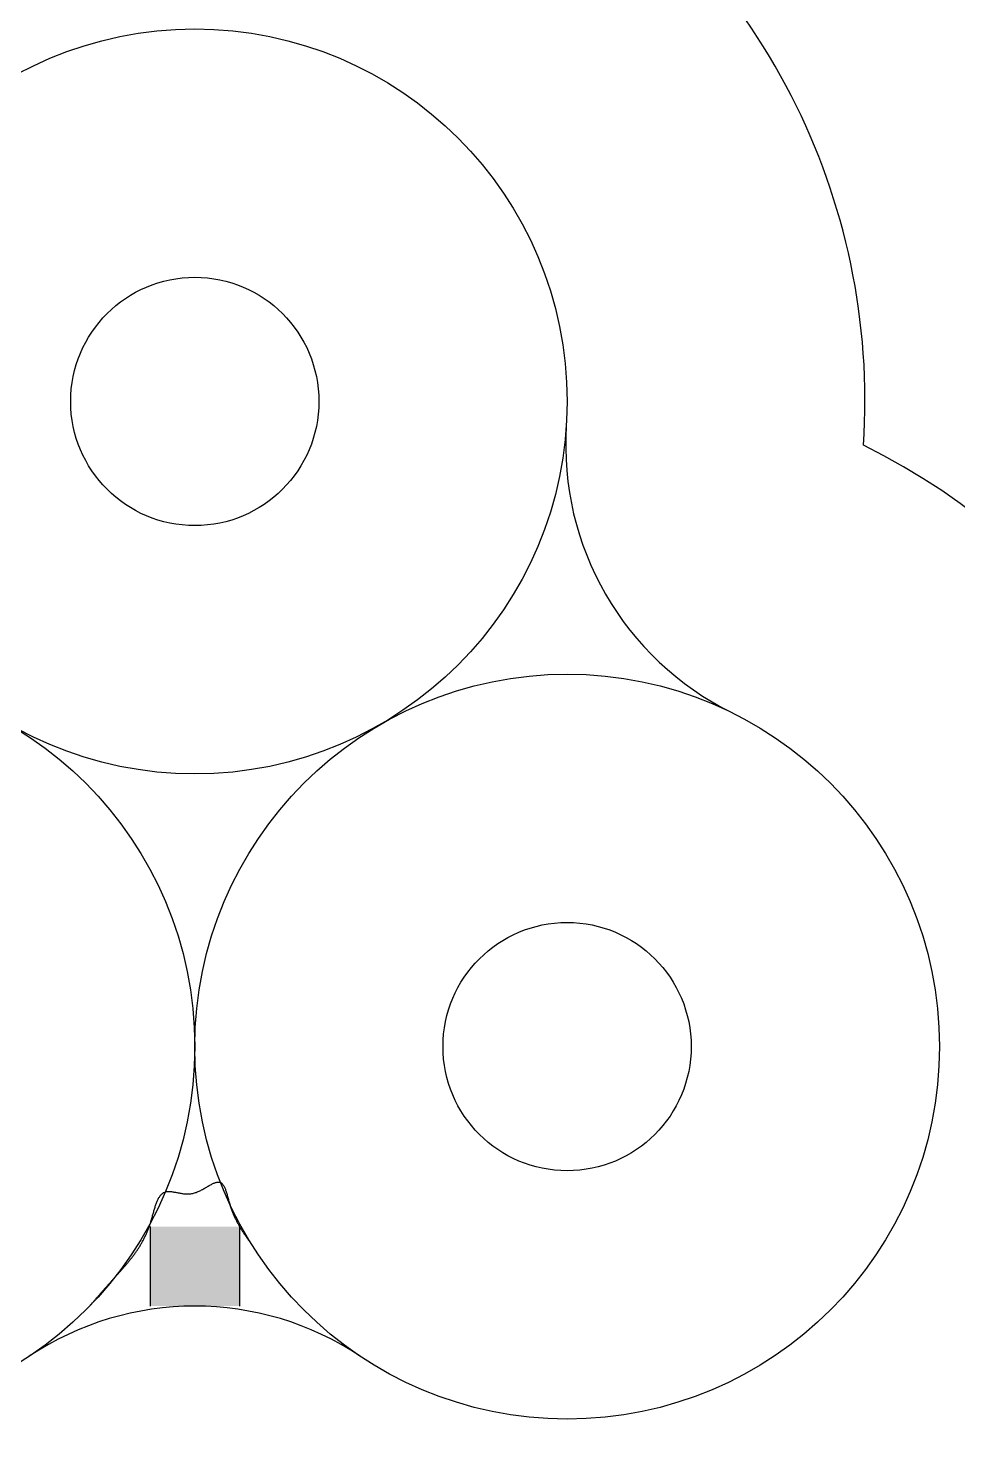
# Model space of a CAD drawing. Extents: x 443 to 1217, y -1921 to -677.
# Drawn here: x 683.23 to 689.31, y -884.58 to -875.35 of the extents above; entities that cross this region are included whole.
import ezdxf

# ---------------------------------------------------------------- set-up
doc = ezdxf.new("R2010")
doc.units = 0
doc.header["$MEASUREMENT"] = 0
doc.layers.add('3', color=8, linetype='CONTINUOUS')
doc.layers.add('5', color=7, linetype='CONTINUOUS')

msp = doc.modelspace()

# ---------------------------------------------------------------- linework, layer by layer
at = {"layer": '3', "color": 7}
for p, q in [((684.3838, -882.9322), (684.3892, -882.9289)), ((684.3892, -882.9289), (684.3947, -882.9267)), ((684.3947, -882.9267), (684.4001, -882.9234)), ((684.4001, -882.9234), (684.4056, -882.9202)), ((684.4056, -882.9202), (684.4099, -882.9169)), ((684.4099, -882.9169), (684.4154, -882.9136)), ((684.4154, -882.9136), (684.4208, -882.9115)), ((684.4208, -882.9115), (684.4252, -882.9082)), ((684.4252, -882.9082), (684.4306, -882.906)), ((684.4306, -882.906), (684.435, -882.9027)), ((684.435, -882.9027), (684.4404, -882.9006)), ((684.4404, -882.9006), (684.4448, -882.8984)), ((684.4448, -882.8984), (684.4491, -882.8973)), ((684.4491, -882.8973), (684.4535, -882.8951)), ((684.4535, -882.8951), (684.4579, -882.894)), ((684.4579, -882.894), (684.4622, -882.8929)), ((684.4622, -882.8929), (684.4666, -882.8918)), ((684.4666, -882.8918), (684.4699, -882.8907)), ((684.4699, -882.8907), (684.4742, -882.8907)), ((684.4742, -882.8907), (684.4775, -882.8907)), ((684.4775, -882.8907), (684.4818, -882.8907)), ((684.4818, -882.8907), (684.4851, -882.8918)), ((684.4851, -882.8918), (684.4884, -882.8929)), ((684.4884, -882.8929), (684.4917, -882.894)), ((684.4917, -882.894), (684.4949, -882.8962)), ((684.4949, -882.8962), (684.4982, -882.8984)), ((684.4982, -882.8984), (684.5004, -882.9006)), ((684.5004, -882.9006), (684.5036, -882.9038)), ((684.5036, -882.9038), (684.5058, -882.9071)), ((684.5058, -882.9071), (684.508, -882.9104)), ((684.508, -882.9104), (684.5113, -882.9147)), ((684.5113, -882.9147), (684.5134, -882.9191)), ((684.5134, -882.9191), (684.5156, -882.9234)), ((684.5156, -882.9234), (684.5178, -882.9278)), ((684.5178, -882.9278), (684.52, -882.9332)), ((684.0721, -883.027), (684.0742, -883.0215)), ((684.0742, -883.0215), (684.0764, -883.0161)), ((684.0764, -883.0161), (684.0786, -883.0106)), ((684.0786, -883.0106), (684.0808, -883.0063)), ((684.0808, -883.0063), (684.083, -883.0019)), ((684.083, -883.0019), (684.0851, -882.9965)), ((684.0851, -882.9965), (684.0873, -882.9921)), ((684.0873, -882.9921), (684.0906, -882.9888)), ((684.0906, -882.9888), (684.0928, -882.9845)), ((684.0928, -882.9845), (684.096, -882.9801)), ((684.096, -882.9801), (684.0982, -882.9768)), ((684.0982, -882.9768), (684.1015, -882.9736)), ((684.1015, -882.9736), (684.1048, -882.9703)), ((684.1048, -882.9703), (684.108, -882.967)), ((684.108, -882.967), (684.1113, -882.9649)), ((684.1113, -882.9649), (684.1146, -882.9616)), ((684.1146, -882.9616), (684.1178, -882.9594)), ((684.1178, -882.9594), (684.1222, -882.9583)), ((684.1222, -882.9583), (684.1255, -882.9561)), ((684.1255, -882.9561), (684.1298, -882.955)), ((684.1298, -882.955), (684.1331, -882.954)), ((684.1331, -882.954), (684.1375, -882.9529)), ((684.1375, -882.9529), (684.1418, -882.9529)), ((684.1418, -882.9529), (684.1462, -882.9518)), ((684.1462, -882.9518), (684.1516, -882.9518)), ((684.1516, -882.9518), (684.156, -882.9518)), ((684.156, -882.9518), (684.1603, -882.9518)), ((684.1603, -882.9518), (684.1658, -882.9529)), ((684.1658, -882.9529), (684.1702, -882.9529)), ((684.1702, -882.9529), (684.1756, -882.954)), ((684.1756, -882.954), (684.1811, -882.955)), ((684.1811, -882.955), (684.1854, -882.9561)), ((684.1854, -882.9561), (684.1909, -882.9561)), ((684.1909, -882.9561), (684.1963, -882.9572)), ((684.1963, -882.9572), (684.2018, -882.9583)), ((684.2018, -882.9583), (684.2072, -882.9594)), ((684.2072, -882.9594), (684.2137, -882.9605)), ((684.2137, -882.9605), (684.2192, -882.9616)), ((684.2192, -882.9616), (684.2246, -882.9627)), ((684.2246, -882.9627), (684.2301, -882.9638)), ((684.2301, -882.9638), (684.2366, -882.9649)), ((684.2366, -882.9649), (684.2421, -882.9659)), ((684.2421, -882.9659), (684.2486, -882.967)), ((684.2486, -882.967), (684.2541, -882.967)), ((684.2541, -882.967), (684.2595, -882.9681)), ((684.2595, -882.9681), (684.2661, -882.9681)), ((684.2661, -882.9681), (684.2715, -882.9681)), ((684.2715, -882.9681), (684.278, -882.9681)), ((684.278, -882.9681), (684.2835, -882.9681)), ((684.2835, -882.9681), (684.29, -882.9681)), ((684.29, -882.9681), (684.2966, -882.967)), ((684.2966, -882.967), (684.302, -882.9659)), ((684.302, -882.9659), (684.3086, -882.9649)), ((684.3086, -882.9649), (684.314, -882.9638)), ((684.314, -882.9638), (684.3205, -882.9616)), ((684.3205, -882.9616), (684.326, -882.9594)), ((684.326, -882.9594), (684.3314, -882.9583)), ((684.3314, -882.9583), (684.338, -882.955)), ((684.338, -882.955), (684.3434, -882.9529)), ((684.3434, -882.9529), (684.35, -882.9507)), ((684.35, -882.9507), (684.3554, -882.9474)), ((684.3554, -882.9474), (684.3609, -882.9452)), ((684.3609, -882.9452), (684.3663, -882.942)), ((684.3663, -882.942), (684.3729, -882.9387)), ((684.3729, -882.9387), (684.3783, -882.9354)), ((684.3783, -882.9354), (684.3838, -882.9322)), ((684.52, -882.9332), (684.5222, -882.9376)), ((684.5222, -882.9376), (684.5233, -882.9431)), ((684.5233, -882.9431), (684.5254, -882.9485)), ((684.5254, -882.9485), (684.5276, -882.955)), ((684.5276, -882.955), (684.5298, -882.9605)), ((684.5298, -882.9605), (684.5309, -882.9659)), ((684.5309, -882.9659), (684.5331, -882.9725)), ((684.5331, -882.9725), (684.5342, -882.979)), ((684.5342, -882.979), (684.5363, -882.9845)), ((684.5363, -882.9845), (684.5385, -882.991)), ((684.5385, -882.991), (684.5396, -882.9975)), ((684.5396, -882.9975), (684.5418, -883.0041)), ((684.5418, -883.0041), (684.5429, -883.0106)), ((684.5429, -883.0106), (684.5451, -883.0161)), ((684.5451, -883.0161), (684.5472, -883.0226)), ((684.5472, -883.0226), (684.5483, -883.0292)), ((684.0448, -883.1163), (684.0459, -883.1098)), ((684.0459, -883.1098), (684.0481, -883.1033)), ((684.0481, -883.1033), (684.0492, -883.0978)), ((684.0492, -883.0978), (684.0514, -883.0913)), ((684.0514, -883.0913), (684.0535, -883.0847)), ((684.0535, -883.0847), (684.0546, -883.0793)), ((684.0546, -883.0793), (684.0568, -883.0727)), ((684.0568, -883.0727), (684.0579, -883.0673)), ((684.0579, -883.0673), (684.0601, -883.0608)), ((684.0601, -883.0608), (684.0623, -883.0553)), ((684.0623, -883.0553), (684.0634, -883.0488)), ((684.0634, -883.0488), (684.0655, -883.0433)), ((684.0655, -883.0433), (684.0677, -883.0379)), ((684.0677, -883.0379), (684.0699, -883.0324)), ((684.0699, -883.0324), (684.0721, -883.027)), ((684.5483, -883.0292), (684.5505, -883.0357)), ((684.5505, -883.0357), (684.5527, -883.0411)), ((684.5527, -883.0411), (684.5538, -883.0477)), ((684.5538, -883.0477), (684.556, -883.0531)), ((684.556, -883.0531), (684.5581, -883.0597)), ((684.5581, -883.0597), (684.5603, -883.0651)), ((684.5603, -883.0651), (684.5625, -883.0706)), ((684.5625, -883.0706), (684.5647, -883.0771)), ((684.5647, -883.0771), (684.5669, -883.0826)), ((684.5669, -883.0826), (684.569, -883.088)), ((684.569, -883.088), (684.5712, -883.0935)), ((684.5712, -883.0935), (684.5734, -883.0989)), ((684.5734, -883.0989), (684.5756, -883.1044)), ((684.5756, -883.1044), (684.5777, -883.1098)), ((684.5777, -883.1098), (684.5799, -883.1142)), ((684.5799, -883.1142), (684.5821, -883.1196)), ((684.0132, -883.2112), (684.0154, -883.2057)), ((684.0154, -883.2057), (684.0176, -883.2003)), ((684.0176, -883.2003), (684.0198, -883.1937)), ((684.0198, -883.1937), (684.0219, -883.1883)), ((684.0219, -883.1883), (684.0241, -883.1828)), ((684.0241, -883.1828), (684.0252, -883.1774)), ((684.0252, -883.1774), (684.0274, -883.1708)), ((684.0274, -883.1708), (684.0296, -883.1654)), ((684.0296, -883.1654), (684.0317, -883.1588)), ((684.0317, -883.1588), (684.0339, -883.1534)), ((684.0339, -883.1534), (684.035, -883.1469)), ((684.035, -883.1469), (684.0372, -883.1414)), ((684.0372, -883.1414), (684.0394, -883.1349)), ((684.0394, -883.1349), (684.0405, -883.1283)), ((684.0405, -883.1283), (684.0426, -883.1229)), ((684.0426, -883.1229), (684.0448, -883.1163)), ((684.5821, -883.1196), (684.5843, -883.1251)), ((684.5843, -883.1251), (684.5876, -883.1305)), ((684.5876, -883.1305), (684.5897, -883.1349)), ((684.5897, -883.1349), (684.5919, -883.1403)), ((684.5919, -883.1403), (684.5941, -883.1447)), ((684.5941, -883.1447), (684.5974, -883.1501)), ((684.5974, -883.1501), (684.5995, -883.1545)), ((684.5995, -883.1545), (684.6017, -883.1588)), ((684.6017, -883.1588), (684.605, -883.1643)), ((684.605, -883.1643), (684.6072, -883.1687)), ((684.6072, -883.1687), (684.6094, -883.173)), ((684.6094, -883.173), (684.6126, -883.1785)), ((684.6126, -883.1785), (684.6148, -883.1828)), ((684.6148, -883.1828), (684.6181, -883.1872)), ((684.6181, -883.1872), (684.6203, -883.1915)), ((684.6203, -883.1915), (684.6235, -883.1959)), ((684.6235, -883.1959), (684.6257, -883.2003)), ((684.6257, -883.2003), (684.629, -883.2046)), ((684.629, -883.2046), (684.6311, -883.209)), ((683.9674, -883.3016), (683.9696, -883.2973)), ((683.9696, -883.2973), (683.9729, -883.2929)), ((683.9729, -883.2929), (683.9751, -883.2874)), ((683.9751, -883.2874), (683.9783, -883.2831)), ((683.9783, -883.2831), (683.9805, -883.2787)), ((683.9805, -883.2787), (683.9838, -883.2733)), ((683.9838, -883.2733), (683.986, -883.2689)), ((683.986, -883.2689), (683.9882, -883.2635)), ((683.9882, -883.2635), (683.9914, -883.258)), ((683.9914, -883.258), (683.9936, -883.2537)), ((683.9936, -883.2537), (683.9958, -883.2482)), ((683.9958, -883.2482), (683.9991, -883.2428)), ((683.9991, -883.2428), (684.0012, -883.2373)), ((684.0012, -883.2373), (684.0034, -883.233)), ((684.0034, -883.233), (684.0056, -883.2275)), ((684.0056, -883.2275), (684.0078, -883.2221)), ((684.0078, -883.2221), (684.011, -883.2166)), ((684.011, -883.2166), (684.0132, -883.2112)), ((684.6311, -883.209), (684.6344, -883.2133)), ((684.6344, -883.2133), (684.6377, -883.2177)), ((684.6377, -883.2177), (684.6399, -883.2221)), ((684.6399, -883.2221), (684.6431, -883.2264)), ((684.6431, -883.2264), (684.6453, -883.2308)), ((684.6453, -883.2308), (684.6486, -883.234)), ((684.6486, -883.234), (684.6519, -883.2384)), ((684.6519, -883.2384), (684.654, -883.2428)), ((684.654, -883.2428), (684.6573, -883.2471)), ((684.6573, -883.2471), (684.6595, -883.2515)), ((684.6595, -883.2515), (684.6628, -883.2547)), ((684.6628, -883.2547), (684.666, -883.2591)), ((684.666, -883.2591), (684.6682, -883.2635)), ((684.6682, -883.2635), (684.6715, -883.2678)), ((684.6715, -883.2678), (684.6747, -883.2711)), ((684.6747, -883.2711), (684.678, -883.2755)), ((684.678, -883.2755), (684.6802, -883.2798)), ((684.6802, -883.2798), (684.6835, -883.2831)), ((684.6835, -883.2831), (684.6867, -883.2874)), ((684.6867, -883.2874), (684.6889, -883.2918)), ((683.9031, -883.3932), (683.9064, -883.3899)), ((683.9064, -883.3899), (683.9097, -883.3855)), ((683.9097, -883.3855), (683.913, -883.3812)), ((683.913, -883.3812), (683.9162, -883.3768)), ((683.9162, -883.3768), (683.9195, -883.3724)), ((683.9195, -883.3724), (683.9228, -883.3681)), ((683.9228, -883.3681), (683.926, -883.3648)), ((683.926, -883.3648), (683.9293, -883.3605)), ((683.9293, -883.3605), (683.9315, -883.3561)), ((683.9315, -883.3561), (683.9348, -883.3517)), ((683.9348, -883.3517), (683.938, -883.3474)), ((683.938, -883.3474), (683.9413, -883.343)), ((683.9413, -883.343), (683.9446, -883.3387)), ((683.9446, -883.3387), (683.9467, -883.3343)), ((683.9467, -883.3343), (683.95, -883.3299)), ((683.95, -883.3299), (683.9533, -883.3256)), ((683.9533, -883.3256), (683.9555, -883.3201)), ((683.9555, -883.3201), (683.9587, -883.3158)), ((683.9587, -883.3158), (683.962, -883.3114)), ((683.962, -883.3114), (683.9642, -883.3071)), ((683.9642, -883.3071), (683.9674, -883.3016)), ((683.8258, -883.4847), (683.829, -883.4803)), ((683.829, -883.4803), (683.8323, -883.4771)), ((683.8323, -883.4771), (683.8356, -883.4727)), ((683.8356, -883.4727), (683.8399, -883.4684)), ((683.8399, -883.4684), (683.8432, -883.4651)), ((683.8432, -883.4651), (683.8465, -883.4607)), ((683.8465, -883.4607), (683.8497, -883.4575)), ((683.8497, -883.4575), (683.853, -883.4531)), ((683.853, -883.4531), (683.8563, -883.4498)), ((683.8563, -883.4498), (683.8606, -883.4455)), ((683.8606, -883.4455), (683.8639, -883.4411)), ((683.8639, -883.4411), (683.8672, -883.4378)), ((683.8672, -883.4378), (683.8705, -883.4335)), ((683.8705, -883.4335), (683.8737, -883.4302)), ((683.8737, -883.4302), (683.877, -883.4259)), ((683.877, -883.4259), (683.8803, -883.4215)), ((683.8803, -883.4215), (683.8835, -883.4182)), ((683.8835, -883.4182), (683.8868, -883.4139)), ((683.8868, -883.4139), (683.8901, -883.4095)), ((683.8901, -883.4095), (683.8933, -883.4062)), ((683.8933, -883.4062), (683.8966, -883.4019)), ((683.8966, -883.4019), (683.8999, -883.3975)), ((683.8999, -883.3975), (683.9031, -883.3932)), ((683.7408, -883.5795), (683.744, -883.5752)), ((683.744, -883.5752), (683.7484, -883.5708)), ((683.7484, -883.5708), (683.7517, -883.5675)), ((683.7517, -883.5675), (683.7549, -883.5632)), ((683.7549, -883.5632), (683.7582, -883.5588)), ((683.7582, -883.5588), (683.7626, -883.5555)), ((683.7626, -883.5555), (683.7658, -883.5512)), ((683.7658, -883.5512), (683.7691, -883.5468)), ((683.7691, -883.5468), (683.7724, -883.5436)), ((683.7724, -883.5436), (683.7767, -883.5392)), ((683.7767, -883.5392), (683.78, -883.5348)), ((683.78, -883.5348), (683.7833, -883.5316)), ((683.7833, -883.5316), (683.7865, -883.5272)), ((683.7865, -883.5272), (683.7909, -883.5228)), ((683.7909, -883.5228), (683.7942, -883.5196)), ((683.7942, -883.5196), (683.7974, -883.5152)), ((683.7974, -883.5152), (683.8007, -883.5119)), ((683.8007, -883.5119), (683.8051, -883.5076)), ((683.8051, -883.5076), (683.8083, -883.5032)), ((683.8083, -883.5032), (683.8116, -883.5)), ((683.8116, -883.5), (683.8149, -883.4956)), ((683.8149, -883.4956), (683.8181, -883.4923)), ((683.8181, -883.4923), (683.8225, -883.488)), ((683.8225, -883.488), (683.8258, -883.4847)), ((683.6623, -883.6689), (683.6656, -883.6645)), ((683.6656, -883.6645), (683.6699, -883.6602)), ((683.6699, -883.6602), (683.6732, -883.6569)), ((683.6732, -883.6569), (683.6765, -883.6525)), ((683.6765, -883.6525), (683.6797, -883.6482)), ((683.6797, -883.6482), (683.6841, -883.6438)), ((683.6841, -883.6438), (683.6874, -883.6405)), ((683.6874, -883.6405), (683.6906, -883.6362)), ((683.6906, -883.6362), (683.6939, -883.6318)), ((683.6939, -883.6318), (683.6983, -883.6275)), ((683.6983, -883.6275), (683.7015, -883.6242)), ((683.7015, -883.6242), (683.7048, -883.6198)), ((683.7048, -883.6198), (683.7092, -883.6155)), ((683.7092, -883.6155), (683.7124, -883.6111)), ((683.7124, -883.6111), (683.7157, -883.6079)), ((683.7157, -883.6079), (683.719, -883.6035)), ((683.719, -883.6035), (683.7233, -883.5991)), ((683.7233, -883.5991), (683.7266, -883.5948)), ((683.7266, -883.5948), (683.7299, -883.5915)), ((683.7299, -883.5915), (683.7331, -883.5871)), ((683.7331, -883.5871), (683.7375, -883.5828)), ((683.7375, -883.5828), (683.7408, -883.5795)), ((683.634, -883.7016), (683.6372, -883.6972)), ((683.6372, -883.6972), (683.6405, -883.6939)), ((683.6405, -883.6939), (683.6449, -883.6896)), ((683.6449, -883.6896), (683.6481, -883.6852)), ((683.6481, -883.6852), (683.6514, -883.6809)), ((683.6514, -883.6809), (683.6547, -883.6776)), ((683.6547, -883.6776), (683.659, -883.6732)), ((683.659, -883.6732), (683.6623, -883.6689))]:
    msp.add_line(p, q, dxfattribs=at)
at = {"layer": '3', "color": 3, "linetype": 'Continuous'}
for p, q in [((684.0293, -883.1824), (684.0296, -883.7018)), ((684.614, -883.1824), (684.614, -883.7018))]:
    msp.add_line(p, q, dxfattribs=at)
for centre, start, end in [((684.3218, -877.7883), 356.25101, 181.63029), ((686.7566, -882.0055), 241.06147, 63.74899), ((681.887, -882.0055), 175.69807, 298.93853)]:
    msp.add_arc(centre, 4.3827, start, end, dxfattribs=at)
at = {"layer": '3', "color": 7, "linetype": 'Continuous'}
for centre, start, end in [((688.6951, -878.0748), 176.25101, 243.74899), ((684.3218, -885.6497), 56.25101, 123.74899)]:
    msp.add_arc(centre, 1.9479, start, end, dxfattribs=at)
at = {"layer": '3', "color": 3, "linetype": 'Continuous'}
msp.add_solid([(684.0293, -883.1824), (684.0296, -883.7018), (684.614, -883.7018)], dxfattribs=at)
at = {"layer": '3', "color": 3, "linetype": 'Continuous', "extrusion": (0, 0, -1)}
msp.add_solid([(-684.0293, -883.1824), (-684.614, -883.1824), (-684.614, -883.7018)], dxfattribs=at)
at = {"layer": '5', "color": 7, "linetype": 'Continuous'}
for centre, radius in [((684.3218, -877.7883), 2.4348), ((684.3218, -877.7883), 0.8116), ((681.887, -882.0055), 2.4348), ((686.7566, -882.0055), 2.4348), ((686.7566, -882.0055), 2.4348), ((686.7566, -882.0055), 0.8116)]:
    msp.add_circle(centre, radius, dxfattribs=at)

doc.saveas('drawing.dxf')
